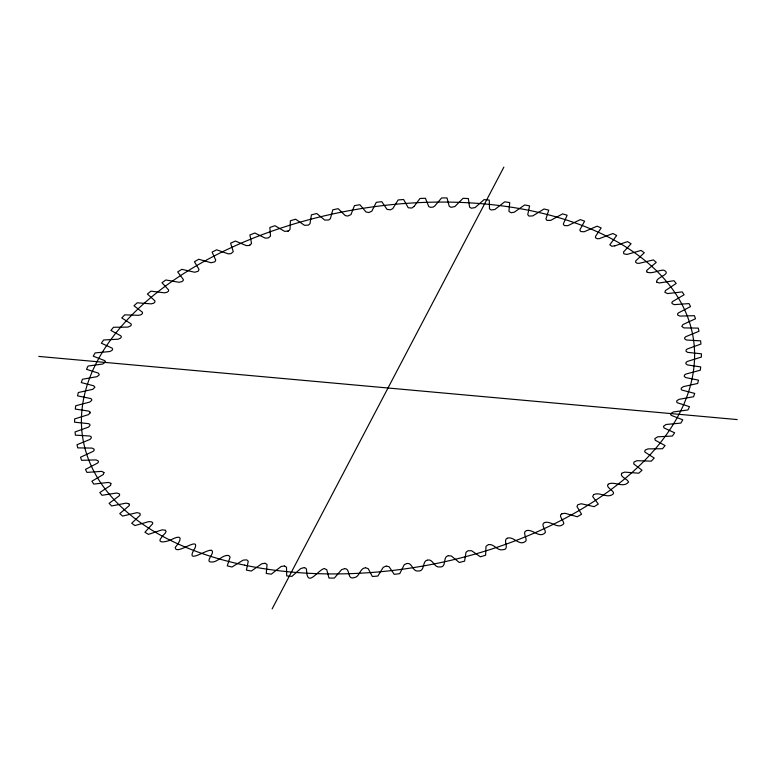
<?xml version="1.0" encoding="UTF-8"?>
<svg xmlns="http://www.w3.org/2000/svg" width="776" height="776" viewBox="0 0 776 776"><rect width="100%" height="100%" fill="white"/><g stroke="black" fill="none" stroke-linecap="round" stroke-linejoin="round"><path stroke-width="1.16" d="M90.162 412.842L89.948 411.775L88.784 411.125L75.301 409.078L75.709 405.77L89.851 402.026L91.723 400.348L91.646 399.204L90.569 398.505L77.532 395.847L78.328 392.53L92.858 389.3L94.866 387.253L93.741 385.798L81.276 382.578L82.44 379.26L97.048 376.651L99.289 374.808L98.416 373.13L86.514 369.337L88.057 366.039L102.742 364.031L105.167 362.266M90.171 412.686L88.542 414.597L74.622 418.933L74.593 422.202L88.454 423.647L89.706 424.23L90.045 425.326L88.542 427.11L75.059 431.931L75.408 435.161L89.657 435.996L91.005 436.587L91.413 437.732L89.997 439.429L77.018 444.726L77.251 445.783L77.746 447.888L92.072 448.082L94.041 449.129L94.148 450.371L93.13 451.389L80.5 457.248L81.606 460.323L96.098 459.906L98.271 460.993L98.455 462.069L97.611 463.068L85.467 469.422L86.951 472.409L101.627 471.371L103.916 472.448M303.891 567.722L300.807 568.498L291.902 576.384L290.166 576.228L286.713 575.908L286.509 567.207L284.569 565.976M414.093 206.464L411.784 208.046L408.234 207.774L403.617 199.5L398.146 199.956L392.792 208.647L390.386 209.85L387.011 209.345L381.743 201.663L376.273 202.342L371.84 211.188L368.784 212.537L366.029 211.994L359.899 204.728L354.448 205.63L350.975 214.593L347.735 216.058L345.233 215.573L338.19 208.686L332.797 209.811L330.382 218.677L328.694 220.015L324.756 220.074L316.734 213.516L311.409 214.865L310.012 223.701L308.373 225.118L304.493 225.312L295.617 219.201L290.399 220.753L290.02 229.521L288.371 231.044L284.627 231.345L274.946 225.709L269.864 227.465L270.494 236.166L268.205 237.989L265.198 238.116L254.829 233.004L249.901 234.953L251.55 243.548L249.222 245.488L246.293 245.594L235.361 241.055L230.608 243.189L233.285 251.579L230.996 253.655L228.212 253.83L216.64 249.823L213.594 251.356L212.081 252.122L215.738 260.125L214.855 261.803L211.15 262.754L198.753 259.262L194.417 261.725L199.063 269.505L198.025 271.358L194.631 272.23L181.788 269.33L177.694 271.94L183.34 279.496L183.223 280.553L181.885 281.659L178.975 282.26L165.831 279.981L162 282.726L168.586 289.923L168.528 291.068L167.296 292.164L164.58 292.843L150.951 291.145L147.401 294.017L154.89 300.826L154.948 302.019L153.667 303.222L151.107 303.872L137.226 302.795L133.976 305.773L142.338 312.156L142.561 313.271L141.387 314.571L138.865 315.318L124.723 314.852L121.793 317.927L130.94 323.815L131.367 324.785L130.698 325.881L127.933 327.113L113.5 327.268L110.9 330.421L120.881 335.872L121.376 336.813L120.707 338.026L118.175 339.209L103.615 339.975L101.365 343.196L112.084 348.133L112.685 349.093L112.074 350.364L109.736 351.538L95.118 352.925L93.217 356.194L104.566 360.559L105.332 361.412L105.032 362.528M284.317 565.947L281.077 566.538L271.328 574.162L267.953 573.707L266.265 573.464L267.051 564.462L265.072 563.298M264.829 563.26L261.745 563.793L251.317 571.039L246.419 570.117L248.252 561.261L246.739 559.855L243.169 560.117L231.985 567.013L227.261 565.869L230.103 557.013L228.697 555.509M272.134 608.879L503.867 167.121M228.474 555.451C223.061 554.811 219.084 560.311 214.089 561.785C201.566 563.842 216.649 552.444 211.295 550.291M414.161 206.358L419.971 198.481L425.413 198.258L428.779 206.6L430.282 207.299L432.979 207.124L434.541 206.212L441.641 197.938L447.024 197.948L449.236 206.28L451.089 207.328L454.872 206.552L463.049 198.316L468.355 198.559L469.577 207.114L471.342 208.22L475.067 207.59L484.098 199.616L489.287 200.092L489.491 208.792L491.189 209.995L494.855 209.501L504.672 201.838L509.735 202.536L508.92 211.392L511.171 212.74L514.255 212.207L524.683 204.961L529.581 205.882L527.748 214.69L528.951 216.067L532.753 215.922L544.015 208.986L548.739 210.131L545.906 218.939L547.002 220.403L550.698 220.394L562.6 213.875L567.12 215.233L563.279 224.06L564.278 225.564L567.838 225.69L580.332 219.618L584.619 221.179L579.788 229.987L580.817 231.578L584.192 231.752L597.122 226.175L601.167 227.94L595.493 236.418L595.483 237.766L597.2 238.698L599.256 238.668L612.894 233.518L616.678 235.477L609.79 244.809L611.895 246.264L615.038 245.759M621.809 473.195L624.728 472.128L638.774 473.205L642.024 470.227L633.74 463.932L633.934 462.06L636.96 460.692L651.277 461.148L654.207 458.073L645.06 452.185L644.643 451.166L645.486 449.925L648.067 448.887L662.5 448.732L664.237 446.627L665.1 445.579L655.274 440.244L654.769 438.702L657.641 436.82L672.385 436.025L674.635 432.804L664.033 427.935L663.48 426.315L666.089 424.491L680.882 423.075L682.783 419.806L671.434 415.441L670.668 414.588L670.997 413.414L673.345 411.959L687.943 409.961L689.486 406.663L677.458 402.812L676.614 401.939L676.934 400.659L679.039 399.33L693.56 396.74L694.724 393.422L682.055 390.124L681.153 389.271L681.367 387.99L683.404 386.623L697.673 383.47L698.468 380.153L685.577 377.543L684.189 376.292L684.587 374.963L685.984 374.032L700.292 370.23L700.699 366.922L687.371 364.904L685.819 363.682L686.071 362.411L687.381 361.432L701.378 357.067L701.407 353.798L687.633 352.372L685.984 351.198L686.13 349.928L687.313 348.967L700.941 344.069L700.592 340.839L686.508 340.024L684.694 338.889L684.704 337.686L685.78 336.687L698.982 331.274L698.255 328.112L683.84 327.909L681.823 326.415L682.938 324.572L695.5 318.752L694.394 315.677L679.902 316.094L677.826 315.201L677.526 313.989L678.389 312.932L690.533 306.578L689.049 303.591L674.373 304.629L672.142 303.649L671.832 302.543L672.617 301.534L684.083 294.793L682.24 291.912L667.535 293.57L664.877 292.29L665.459 290.544L676.187 283.463L673.995 280.708L659.328 282.968L656.835 282.221M621.586 473.379C619.83 477.017 627.221 478.714 628.599 481.983C623.497 488.521 614.408 480.897 608.394 484.059M608.093 484.292C604.873 488.123 618.511 491.984 611.459 495.107C606.066 497.717 599.353 491.897 593.795 494.555M165.307 530.221L162.203 529.824L148.42 534.373L144.928 532.239L152.581 523.858L152.726 522.801L151.756 521.908L148.924 521.579L134.908 525.565L133.841 524.799L131.716 523.257L140.155 515.216L140 513.382L136.993 512.635L122.627 516.079L119.756 513.605L129.049 505.807L129.495 504.798L128.932 503.876M593.533 494.729L592.709 496.601L598.306 504.06L594.212 506.67L581.292 503.76L577.907 504.681L576.937 506.495L581.583 514.275L577.247 516.738L565.015 513.275L561.921 513.76M128.806 503.75L126.11 503.129L111.647 505.971L109.106 503.352L119.174 495.864L119.727 494.816L119.126 493.74L116.584 493.032L102.005 495.292L99.813 492.537L110.599 485.407L110.968 483.477M561.785 513.838C557.905 515.507 563.638 520.269 563.832 523.645C558.138 530.134 551.047 520.308 544.461 522.587M544.16 522.733C540.668 524.838 545.693 529.271 545.344 532.578C539.446 538.845 533.151 528.96 526.623 530.58M526.147 530.774C522.442 532.181 526.652 537.458 526.08 540.804C519.901 547.051 514.323 536.497 507.795 538.01M249.377 245.42L249.93 245.197M614.718 245.876L627.58 241.627L631.072 243.761L623.497 252.035L623.865 253.839L626.989 254.441L641.092 250.435L644.284 252.743L635.728 260.94L635.573 262.142L636.999 263.239L639.269 263.316L653.373 259.921L656.244 262.395L647 270.145L646.505 271.202L647.068 272.124M507.3 538.195C502.295 540.232 510.501 549.631 502.751 549.709C497.464 551.193 493.827 543.423 488.54 544.655M487.959 544.839L485.999 546.43L485.601 555.247L480.383 556.799L471.575 550.717L468.044 550.756L466.007 552.25L464.591 561.135L459.266 562.484L451.302 555.965L448.334 555.723M287.537 231.316L288.129 231.132M447.907 555.829C442.485 557.226 446.986 567.741 439.604 566.946C434.327 567.945 433.008 558.992 427.915 560M427.392 560.097C421.931 561.038 425.219 571.922 417.915 570.981C412.851 571.912 412.046 562.445 407.128 563.473M406.944 563.502L404.286 564.656L399.727 573.658L397.904 573.891L394.256 574.337L389.067 566.742L386.419 566.073M385.973 566.111L383.208 567.353L377.854 576.044L374.207 576.355L372.383 576.5L368.163 568.595L365.545 567.809M365.098 567.838C359.725 568.391 359.627 577.179 354.215 577.596C346.95 580.322 350.5 568.333 344.777 568.672M344.505 568.682L341.556 569.691L334.359 578.062L332.565 578.072L328.975 578.052L326.745 569.671L324.475 568.653M323.961 568.633C317.248 570.709 307.034 588.421 306.51 569.662M304.318 567.751L306.006 568.294L306.501 569.555M38.8 356.426L737.2 419.574M211.159 550.242C205.378 549.718 184.232 565.481 195.057 547.885C199.665 535.75 175.551 556.314 175.25 547.322C180.274 541.619 183.99 533.607 172.563 539C168.984 541.367 155.016 544.868 161.777 537.137C162.601 534.897 167.829 532.346 165.424 530.289M647.194 272.25C652.441 274.044 658.242 270.087 663.742 270.126C672.549 274.374 655.342 277.1 656.719 282.086M110.803 483.254L108.378 482.43L93.76 484.088L92.519 482.168L91.917 481.207L103.383 474.466L103.965 472.535M244.527 565.151A309.323 181.38 -9.4 0 0 694.394 348.327A309.323 181.38 -9.4 0 0 225.079 250.522A309.323 181.38 -9.4 0 0 244.527 565.151"/></g></svg>
